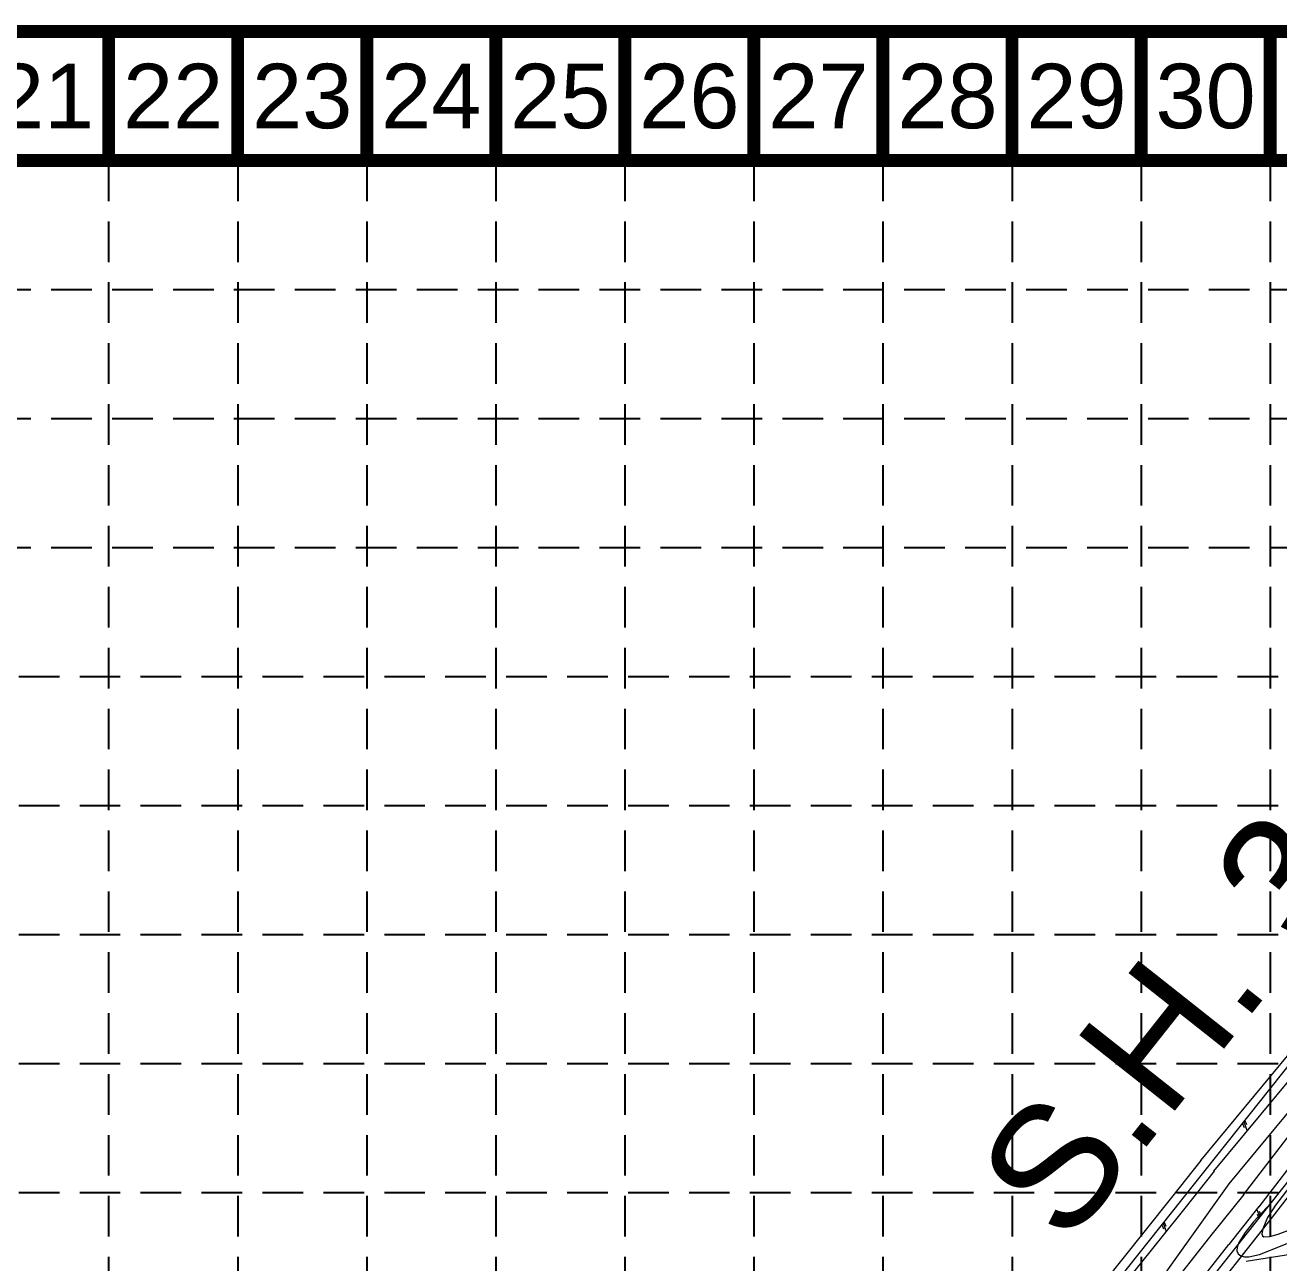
# Model space of a CAD drawing. Header units: inches. Extents: x 5726 to 10817, y 12055 to 15240.
# Drawn here: x 7426 to 8198, y 14478 to 15240 of the extents above; entities that cross this region are included whole.
import ezdxf
from ezdxf.enums import TextEntityAlignment as Align

# ---------------------------------------------------------------- set-up
doc = ezdxf.new("R2010")
doc.units = ezdxf.units.IN
doc.header["$LTSCALE"] = 100
doc.header["$MEASUREMENT"] = 0
doc.linetypes.add('HIDDEN', pattern=[0.375, 0.25, -0.125])
for name, color, linetype in [('20', 36, 'Continuous'), ('21', 36, 'Continuous'), ('30', 7, 'Continuous'), ('8', 7, 'Continuous'), ('BASE', 7, 'Continuous'), ('GRID', 254, 'HIDDEN'), ('STREET NAMES', 7, 'Continuous')]:
    doc.layers.add(name, color=color, linetype=linetype)
doc.styles.get("Standard").update_dxf_attribs({"font": 'ARIAL.TTF', "height": 25})

# ---------------------------------------------------------------- blocks, each defined once
blk = doc.blocks.new('block2')
at = {"layer": 'GRID'}
for p, q in [((7477.7, 15156.29), (7477.7, 12138.33)), ((7557.12, 15156.29), (7557.12, 12138.33)), ((7636.54, 15156.29), (7636.54, 12138.33)), ((7715.96, 15156.29), (7715.96, 12138.33)), ((7795.38, 15156.29), (7795.38, 12138.33)), ((7874.8, 15156.29), (7874.8, 12138.33)), ((7954.22, 15156.29), (7954.22, 12138.33)), ((8033.64, 15156.29), (8033.64, 12138.33)), ((8113.06, 15156.29), (8113.06, 12138.33)), ((8192.48, 15156.29), (8192.48, 12138.33)), ((6842.34, 15076.87), (10733.92, 15076.87)), ((6842.34, 14997.45), (10733.92, 14997.45)), ((6842.34, 14918.03), (10733.92, 14918.03)), ((5809.88, 14838.61), (10733.92, 14838.61)), ((5809.88, 14759.19), (10733.92, 14759.19)), ((5809.88, 14679.77), (10733.92, 14679.77)), ((5809.88, 14600.35), (10733.92, 14600.35)), ((5809.88, 14520.93), (10733.92, 14520.93))]:
    blk.add_line(p, q, dxfattribs=at)

msp = doc.modelspace()

# ---------------------------------------------------------------- linework, layer by layer
at = {"layer": '20', "color": 43, "lineweight": 0}
for points in [[(8193.22, 14514.52), (8182.22, 14502.85), (8177.04, 14496.31), (8173.21, 14490.03), (8172.19, 14487.28), (8171.98, 14484.96), (8172.74, 14483.18), (8174.47, 14481.94), (8176.75, 14481.38), (8179.49, 14481.39), (8186.01, 14482.79), (8207.18, 14491.16)], [(8177.83, 14478.61), (8209.02, 14483.45)]]:
    msp.add_lwpolyline(points, dxfattribs=at)
at = {"layer": '21', "color": 43, "lineweight": 0}
msp.add_lwpolyline([(8217.64, 14541.47), (8195.75, 14513.2), (8190.89, 14505.44), (8187.92, 14498.43), (8187.4, 14495.36), (8187.7, 14494.16), (8188.7, 14493.54), (8192.35, 14493.72), (8197.53, 14495.28), (8215.62, 14502.27), (8219.79, 14507.4)], dxfattribs=at)
at = {"layer": '30', "color": 7, "lineweight": 0, "flags": 128}
for points in [[(7777.9, 14062.16), (7829, 14126.61), (7878.89, 14189.79), (7928.41, 14251.98), (7977.99, 14314.78), (8027.7, 14377.33), (8077.68, 14440.24), (8226.63, 14627.69), (8276.72, 14690.35), (8382.81, 14823.21)], [(8416.87, 14794.83), (8385.69, 14755.65), (8286.75, 14631.46), (8236.67, 14569.67), (8135.68, 14442.09), (8087.52, 14381.48), (8036.91, 14316.86)]]:
    msp.add_lwpolyline(points, dxfattribs=at)
at = {"layer": '8', "color": 7, "linetype": 'Continuous', "lineweight": 0}
for p, q in [((8149.81, 14540.67), (8360.25, 14794.96)), ((8157.89, 14533.97), (8368.34, 14788.26)), ((8185.69, 14512.08), (8386.74, 14773.81)), ((8194.02, 14505.68), (8395.06, 14767.41)), ((8167.21, 14488.92), (8185.81, 14512.23)), ((8175.42, 14482.37), (8194.02, 14505.68)), ((8136.16, 14449.49), (8167.17, 14488.87)), ((8144.41, 14442.99), (8175.42, 14482.37))]:
    msp.add_line(p, q, dxfattribs=at)
at = {"layer": '8', "color": 7, "lineweight": 0}
for p, q in [((8175.5, 14563.43), (8176.49, 14560.93)), ((8176.26, 14564.38), (8178.23, 14559.38)), ((8176.9, 14565.19), (8177.88, 14562.69)), ((8186.32, 14505.66), (8184.29, 14510.63)), ((8185.69, 14504.84), (8184.67, 14507.33)), ((8187.06, 14506.62), (8186.05, 14509.11)), ((8125.83, 14500.96), (8126.82, 14498.46)), ((8126.59, 14501.92), (8128.56, 14496.92)), ((8127.23, 14502.72), (8128.21, 14500.22))]:
    msp.add_line(p, q, dxfattribs=at)
at = {"layer": '8', "color": 7, "linetype": 'Continuous', "lineweight": 0}
msp.add_lwpolyline([(7938.57, 14222.09, 1), (7939.35, 14221.46), (8014.4, 14314.85), (8014.21, 14314.6), (8033.06, 14338.74), (8033.07, 14338.75), (8064.53, 14378.97), (8064.6, 14379.05), (8095.13, 14417.72), (8095.27, 14417.9), (8126.89, 14457.11), (8126.73, 14456.91), (8157.74, 14496.29), (8157.83, 14496.4), (8176.43, 14519.72), (8176.17, 14519.39), (8367.01, 14767.83), (8167.14, 14526.32), (8051.25, 14363.61), (8032.28, 14339.37), (8013.63, 14315.47), (7938.57, 14222.09)], format="xyb", dxfattribs=at)
for points in [[(8149.81, 14540.67), (8131.7, 14517.89), (8100.16, 14478.31), (8068.27, 14438.02), (8038.34, 14400.33), (8006.95, 14360.91), (7976.73, 14322.85), (7943.32, 14280.73), (7913.2, 14242.55), (7882.4, 14203.77)], [(8158.02, 14534.13), (8139.91, 14511.35), (8108.39, 14471.78), (8076.5, 14431.5), (8046.56, 14393.79), (8015.17, 14354.37), (7984.96, 14316.33), (7951.56, 14274.22), (7921.43, 14236.04), (7890.71, 14197.35)]]:
    msp.add_lwpolyline(points, dxfattribs=at)
at = {"layer": 'BASE', "const_width": 7.94}
for points in [[(5730.46, 12058.91), (10813.34, 12058.91), (10813.34, 15235.71), (5730.46, 15235.71)], [(5809.88, 12138.33), (10733.92, 12138.33), (10733.92, 15156.29), (5809.88, 15156.29)]]:
    msp.add_lwpolyline(points, close=True, dxfattribs=at)
for points in [[(7477.7, 15156.29), (7477.7, 15235.71)], [(7557.12, 15156.29), (7557.12, 15235.71)], [(7636.54, 15156.29), (7636.54, 15235.71)], [(7715.96, 15156.29), (7715.96, 15235.71)], [(7795.38, 15156.29), (7795.38, 15235.71)], [(7874.8, 15156.29), (7874.8, 15235.71)], [(7954.22, 15156.29), (7954.22, 15235.71)], [(8033.64, 15156.29), (8033.64, 15235.71)], [(8113.06, 15156.29), (8113.06, 15235.71)], [(8192.48, 15156.29), (8192.48, 15235.71)]]:
    msp.add_lwpolyline(points, dxfattribs=at)

# ---------------------------------------------------------------- block references
at = {"layer": 'GRID', "color": 84}
msp.add_blockref('block2', (0, 0), dxfattribs=at)

# ---------------------------------------------------------------- texts
at = {"layer": 'BASE'}
for s, p in [('21', (7437.99, 15196)), ('22', (7517.41, 15196)), ('23', (7596.83, 15196)), ('24', (7676.25, 15196)), ('25', (7755.67, 15196)), ('26', (7835.09, 15196)), ('27', (7914.51, 15196)), ('28', (7993.93, 15196)), ('29', (8073.35, 15196)), ('30', (8152.77, 15196))]:
    msp.add_text(s, height=39.71, dxfattribs=at).set_placement(p, align=Align.MIDDLE_CENTER)
at = {"layer": 'STREET NAMES', "color": 7, "lineweight": 0}
msp.add_text('S.H. 342', height=75, rotation=51.64691, dxfattribs=at).set_placement((8193.64, 14646.7), align=Align.CENTER)

doc.saveas('drawing.dxf')
